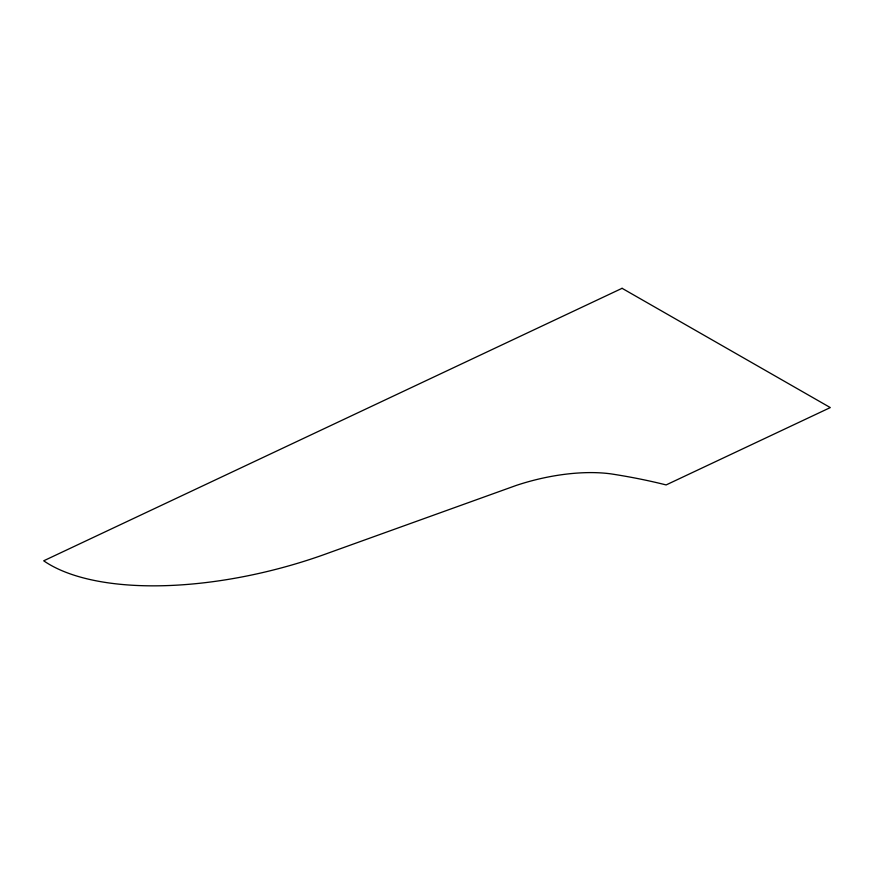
<?xml version="1.0" encoding="UTF-8"?>
<svg xmlns="http://www.w3.org/2000/svg" width="874" height="874" viewBox="0 0 874 874"><rect width="100%" height="100%" fill="white"/><g stroke="black" fill="none" stroke-linecap="round" stroke-linejoin="round"><path stroke-width="1.31" d="M622.08 288.311L43.7 560.802A239.847 102.498 -14.7 0 0 328.963 552.827L516.359 485.387A111.785 47.775 -14.7 0 1 611.254 473.916A650.059 277.812 -14.7 0 1 666.13 484.928L830.3 407.579L622.08 288.311"/></g></svg>
